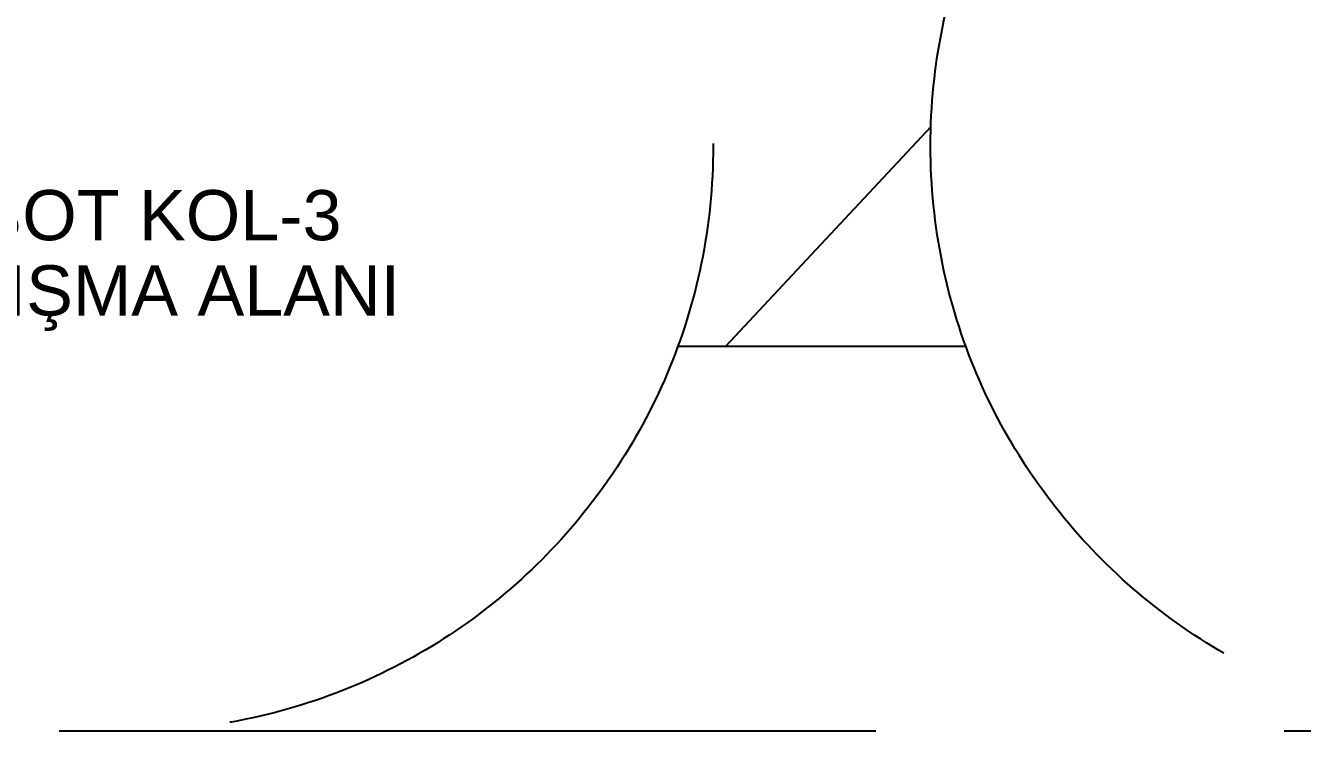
# Model space of a CAD drawing. Header units: centimetres. Extents: x 394264 to 551709, y 50011 to 59011.
# Drawn here: x 512291 to 513055, y 52521 to 52944 of the extents above; entities that cross this region are included whole.
import ezdxf

# ---------------------------------------------------------------- set-up
doc = ezdxf.new("R2010")
doc.units = ezdxf.units.CM
doc.linetypes.add('DASHDOT', pattern=[25.4, 12.7, -6.35, 0, -6.35])
doc.linetypes.add('DASHED2', pattern=[9.525, 6.35, -3.175])
doc.layers.get('0').update_dxf_attribs({"lineweight": 9})
doc.layers.add('0-KRCN-MİMARİ-220526', color=8, linetype='Continuous', lineweight=9)
doc.layers.add('A_Aks', color=30, linetype='DASHDOT', lineweight=9)
for name, color, linetype in [('03___PRT_ALL_CURVES', 7, 'Continuous'), ('03__ASM_ALL_CURVES', 7, 'Continuous'), ('TF_Cihaz_yazı', 5, 'Continuous')]:
    doc.layers.add(name, color=color, linetype=linetype)
doc.layers.add('DV_alçıpanel_duvar_yeni', color=1, linetype='Continuous', lineweight=20, true_color=0xff0000)
doc.styles.add('MP_KAPI_POZ', font='arial.ttf')

# ---------------------------------------------------------------- blocks, each defined once
blk = doc.blocks.new('a_aks')
at = {"layer": 'A_Aks', "color": 8, "ltscale": 200}
for p, q in [((7680, 5308.05), (7680, -831.11)), ((8080, 5308.05), (8080, -831.11))]:
    blk.add_line(p, q, dxfattribs=at)
blk = doc.blocks.new('mimari_yeni_durum')
at = {"layer": 'A_Aks', "color": 8}
blk.add_blockref('a_aks', (0, 0), dxfattribs=at)
blk = doc.blocks.new('A$C64829d13')
at = {"layer": '03___PRT_ALL_CURVES', "color": 8, "linetype": 'Continuous'}
for p, q in [((88.23, 146.9), (110.67, 146.9)), ((106.932, 146.9), (90.949, 129.818))]:
    blk.add_line(p, q, dxfattribs=at)
at = {"layer": '03__ASM_ALL_CURVES', "color": 8, "linetype": 'DASHED2', "ltscale": 10}
blk.add_line((0, 176.8), (241.8, 176.8), dxfattribs=at)
for centre in [(45.5, 131.3), (153.4, 131.3)]:
    blk.add_circle(centre, 45.5, dxfattribs=at)
at = {"layer": 'TF_Cihaz_yazı', "color": 8, "insert": (173.415, 134.749), "char_height": 3.9, "width": 48.14901, "attachment_point": 1, "rotation": 180, "line_spacing_factor": 0.9, "style": 'MP_KAPI_POZ'}
blk.add_mtext('ROBOT KOL-3\\PÇALIŞMA ALANI', dxfattribs=at)
blk = doc.blocks.new('A$C9e52caec')
at = {"color": 8}
blk.add_blockref('mimari_yeni_durum', (0, 0), dxfattribs=at)
at = {"layer": 'DV_alçıpanel_duvar_yeni', "color": 8, "xscale": 7.692307692308199, "yscale": 7.692307692308199, "zscale": 7.692307692308199, "rotation": 180}
blk.add_blockref('A$C64829d13', (8905, 1620), dxfattribs=at)

msp = doc.modelspace()

# ---------------------------------------------------------------- block references
at = {"layer": '0-KRCN-MİMARİ-220526', "rotation": 359.999999999997}
msp.add_blockref('A$C9e52caec', (504627.51, 52262.37, 74), dxfattribs=at)

doc.saveas('drawing.dxf')
